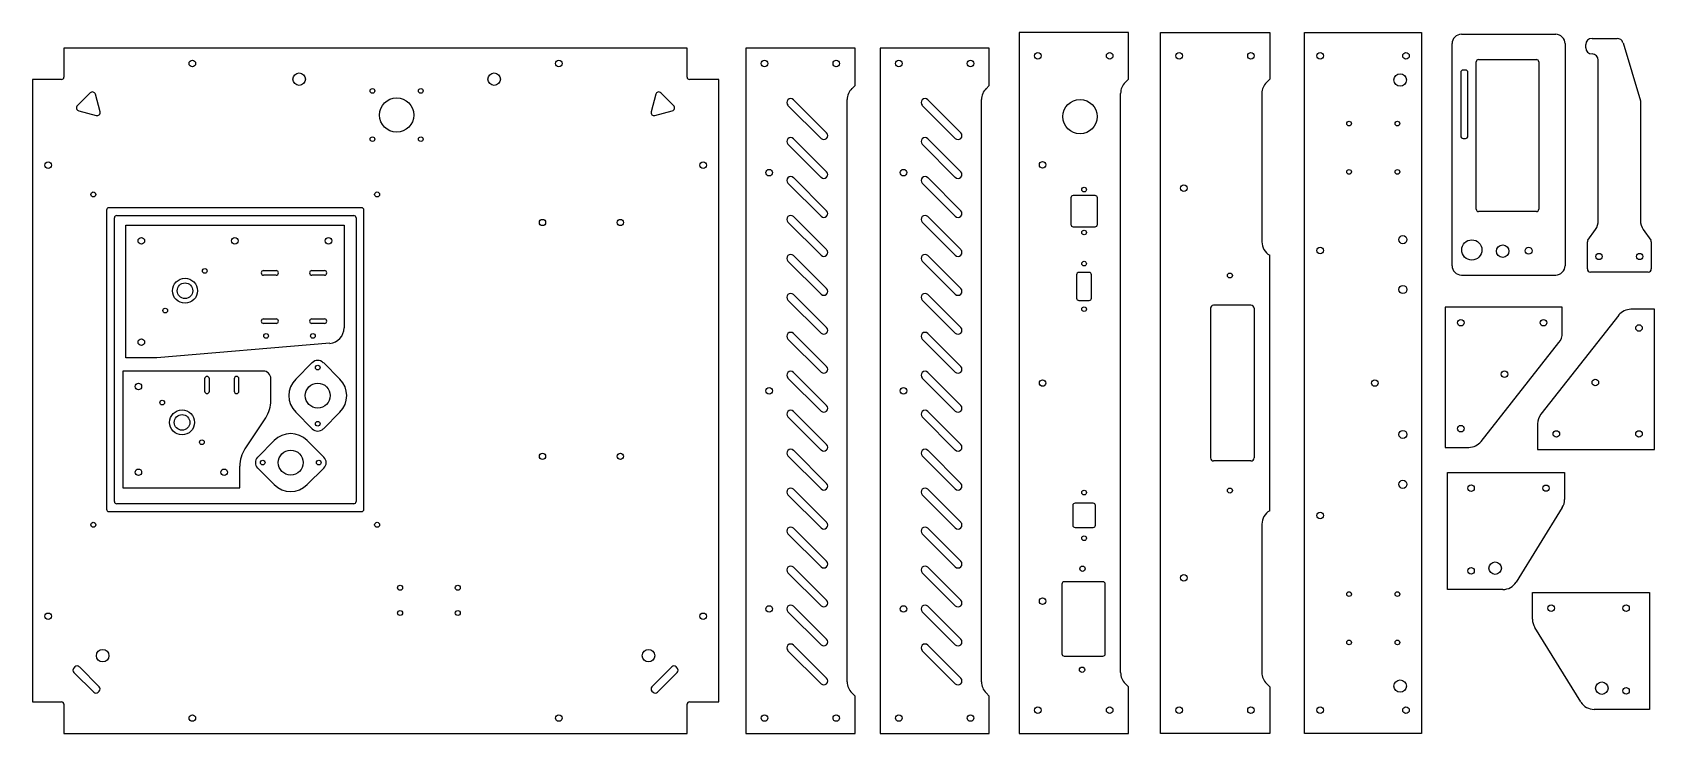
# Model space of a CAD drawing. Extents: x 2929 to 3969, y 1796 to 2246.
import ezdxf

# ---------------------------------------------------------------- set-up
doc = ezdxf.new("R2010")
doc.units = 0
doc.layers.get('0').update_dxf_attribs({"linetype": 'CONTINUOUS'})

msp = doc.modelspace()

# ---------------------------------------------------------------- linework, layer by layer
at = {"color": 7, "linetype": 'CONTINUOUS'}
for p, q in [((3562.1, 2246.2), (3562.1, 1796.2)), ((3632.1, 2246.2), (3562.1, 2246.2)), ((3632.1, 2216.2), (3632.1, 2246.2)), ((3652.7, 1796.2), (3652.7, 2246.2)), ((3652.7, 2246.2), (3722.7, 2246.2)), ((3722.7, 2246.2), (3722.7, 2216.2)), ((3745.1, 1796.2), (3745.1, 2246.2)), ((3745.1, 2246.2), (3820.1, 2246.2)), ((3820.1, 2246.2), (3820.1, 1796.2)), ((3839.6, 2096.5), (3839.6, 2239)), ((3845.6, 2245), (3906.1, 2245)), ((3912.1, 2239), (3912.1, 2096.5)), ((3925.4, 2236.4), (3925.4, 2238.4)), ((3929.4, 2242.4), (3945.4, 2242.4)), ((3949.3, 2239.5), (3960.4, 2202.4)), ((2949.6, 2236.2), (2949.6, 2217.5)), ((3349.1, 2236.2), (2949.6, 2236.2)), ((3349.1, 2217.5), (3349.1, 2236.2)), ((3386.8, 2236.2), (3386.8, 1796.2)), ((3456.8, 2236.2), (3386.8, 2236.2)), ((3456.8, 2212.2), (3456.8, 2236.2)), ((3472.9, 2236.2), (3472.9, 1796.2)), ((3542.9, 2236.2), (3472.9, 2236.2)), ((3542.9, 2212.2), (3542.9, 2236.2)), ((3855.1, 2132.7), (3855.1, 2227.3)), ((3856.6, 2228.8), (3893.7, 2228.8)), ((3895.2, 2227.3), (3895.2, 2132.7)), ((3933.4, 2125.5), (3933.4, 2228.4)), ((2948.1, 2216), (2929.4, 2216)), ((2929.4, 2216), (2929.4, 1816.5)), ((3369.4, 2216), (3350.6, 2216)), ((3369.4, 1816.5), (3369.4, 2216)), ((3630, 2214.1), (3632.1, 2216.2)), ((3722.7, 2216.2), (3720.6, 2214.1)), ((3845.2, 2220.5), (3845.2, 2179.7)), ((3848.3, 2222), (3846.7, 2222)), ((3849.8, 2179.7), (3849.8, 2220.5)), ((2966.4, 2207.4), (2958.2, 2199.2)), ((2972.7, 2195.3), (2969.7, 2206.5)), ((3329, 2206.5), (3326, 2195.3)), ((3340.5, 2199.2), (3332.4, 2207.4)), ((3454.7, 2210.1), (3456.8, 2212.2)), ((3540.8, 2210.1), (3542.9, 2212.2)), ((3627.1, 1835.4), (3627.1, 2207.1)), ((3717.7, 2207.1), (3717.7, 2111.9)), ((2959.1, 2195.9), (2970.3, 2192.9)), ((3328.5, 2192.9), (3339.6, 2195.9)), ((3413.8, 2199.4), (3435, 2178.2)), ((3438.6, 2181.8), (3417.4, 2203)), ((3451.8, 1829.4), (3451.8, 2203.1)), ((3499.9, 2199.4), (3521.1, 2178.2)), ((3524.7, 2181.8), (3503.5, 2203)), ((3537.9, 1829.4), (3537.9, 2203.1)), ((3960.4, 2202.4), (3960.4, 2125.5)), ((3413.8, 2174.4), (3435, 2153.2)), ((3438.6, 2156.8), (3417.4, 2178)), ((3499.9, 2174.4), (3521.1, 2153.2)), ((3524.7, 2156.8), (3503.5, 2178)), ((3846.7, 2178.2), (3848.3, 2178.2)), ((3413.8, 2149.4), (3435, 2128.2)), ((3438.6, 2131.8), (3417.4, 2153)), ((3499.9, 2149.4), (3521.1, 2128.2)), ((3524.7, 2131.8), (3503.5, 2153)), ((3140.4, 2133.7), (2978.4, 2133.7)), ((3595.2, 2140), (3595.2, 2123)), ((3610.7, 2141.5), (3596.7, 2141.5)), ((3612.2, 2123), (3612.2, 2140)), ((2976.9, 2132.2), (2976.9, 1940.2)), ((2981.9, 1945.2), (2981.9, 2127.2)), ((2983.4, 2128.7), (3135.4, 2128.7)), ((2989.2, 2037.4), (2989.2, 2122.4)), ((2989.2, 2122.4), (3129.2, 2122.4)), ((3129.2, 2122.4), (3129.2, 2056.6)), ((3136.9, 2127.2), (3136.9, 1945.2)), ((3141.9, 1940.2), (3141.9, 2132.2)), ((3413.8, 2124.4), (3435, 2103.2)), ((3438.6, 2106.8), (3417.4, 2128)), ((3499.9, 2124.4), (3521.1, 2103.2)), ((3524.7, 2106.8), (3503.5, 2128)), ((3893.7, 2131.2), (3856.6, 2131.2)), ((3596.7, 2121.5), (3610.7, 2121.5)), ((3926.4, 2094.4), (3926.4, 2111.8)), ((3926.8, 2112.9), (3931.6, 2119.8)), ((3962.2, 2119.8), (3967.1, 2112.9)), ((3967.4, 2111.8), (3967.4, 2094.4)), ((3438.6, 2081.8), (3417.4, 2103)), ((3524.7, 2081.8), (3503.5, 2103)), ((3722.7, 1939.2), (3722.7, 2103.2)), ((3077.6, 2093.4), (3085.6, 2093.4)), ((3108.6, 2093.4), (3116.6, 2093.4)), ((3413.8, 2099.4), (3435, 2078.2)), ((3499.9, 2099.4), (3521.1, 2078.2)), ((3598.9, 2090.7), (3598.9, 2075.7)), ((3606.9, 2092.2), (3600.4, 2092.2)), ((3608.4, 2075.7), (3608.4, 2090.7)), ((3965.4, 2092.4), (3928.4, 2092.4)), ((3085.6, 2090.4), (3077.6, 2090.4)), ((3116.6, 2090.4), (3108.6, 2090.4)), ((3845.6, 2090.5), (3906.1, 2090.5)), ((3413.8, 2074.4), (3435, 2053.2)), ((3438.6, 2056.8), (3417.4, 2078)), ((3499.9, 2074.4), (3521.1, 2053.2)), ((3524.7, 2056.8), (3503.5, 2078)), ((3600.4, 2074.2), (3606.9, 2074.2)), ((3710.7, 2071.2), (3686.7, 2071.2)), ((3835.3, 2069.9), (3835.3, 1979.9)), ((3910.3, 2069.9), (3835.3, 2069.9)), ((3910.3, 2053.3), (3910.3, 2069.9)), ((3077.6, 2062.4), (3085.6, 2062.4)), ((3085.6, 2059.4), (3077.6, 2059.4)), ((3108.6, 2062.4), (3116.6, 2062.4)), ((3116.6, 2059.4), (3108.6, 2059.4)), ((3684.7, 2069.2), (3684.7, 1973.2)), ((3712.7, 2069.2), (3712.7, 1973.2)), ((3946.5, 2064.7), (3896.6, 2001.2)), ((3969.5, 2068.5), (3954.3, 2068.5)), ((3969.5, 1978.5), (3969.5, 2068.5)), ((3413.8, 2049.4), (3435, 2028.2)), ((3438.6, 2031.8), (3417.4, 2053)), ((3499.9, 2049.4), (3521.1, 2028.2)), ((3524.7, 2031.8), (3503.5, 2053)), ((3120, 2046.7), (3009.2, 2037.4)), ((3858.3, 1983.7), (3908.2, 2047.1)), ((2987.3, 2028.9), (2987.3, 1953.9)), ((3077.3, 2028.9), (2987.3, 2028.9)), ((3009.2, 2037.4), (2989.2, 2037.4)), ((3098.2, 2023.7), (3108.8, 2034.3)), ((3115.9, 2034.3), (3126.5, 2023.7)), ((3039.8, 2023.9), (3039.8, 2015.9)), ((3042.8, 2015.9), (3042.8, 2023.9)), ((3058.8, 2023.9), (3058.8, 2015.9)), ((3061.8, 2015.9), (3061.8, 2023.9)), ((3082.3, 2010), (3082.3, 2023.9)), ((3413.8, 2024.4), (3435, 2003.2)), ((3438.6, 2006.8), (3417.4, 2028)), ((3499.9, 2024.4), (3521.1, 2003.2)), ((3524.7, 2006.8), (3503.5, 2028)), ((3065.7, 1979), (3079, 1998.9)), ((3108.8, 1991.9), (3098.2, 2002.5)), ((3126.5, 2002.5), (3115.9, 1991.9)), ((3413.8, 1999.4), (3435, 1978.2)), ((3438.6, 1981.8), (3417.4, 2003)), ((3499.9, 1999.4), (3521.1, 1978.2)), ((3524.7, 1981.8), (3503.5, 2003)), ((3894.5, 1995), (3894.5, 1978.5)), ((3073.8, 1973.7), (3084.4, 1984.3)), ((3105.6, 1984.3), (3116.2, 1973.7)), ((3438.6, 1956.8), (3417.4, 1978)), ((3524.7, 1956.8), (3503.5, 1978)), ((3835.3, 1979.9), (3850.4, 1979.9)), ((3894.5, 1978.5), (3969.5, 1978.5)), ((3062.3, 1953.9), (3062.3, 1967.9)), ((3084.4, 1956), (3073.8, 1966.6)), ((3116.2, 1966.6), (3105.6, 1956)), ((3413.8, 1974.4), (3435, 1953.2)), ((3499.9, 1974.4), (3521.1, 1953.2)), ((3710.7, 1971.2), (3686.7, 1971.2)), ((3836.8, 1888.7), (3836.8, 1963.7)), ((3836.8, 1963.7), (3911.8, 1963.7)), ((3911.8, 1963.7), (3911.8, 1946.5)), ((2987.3, 1953.9), (3062.3, 1953.9)), ((3413.8, 1949.4), (3435, 1928.2)), ((3438.6, 1931.8), (3417.4, 1953)), ((3499.9, 1949.4), (3521.1, 1928.2)), ((3524.7, 1931.8), (3503.5, 1953)), ((2978.4, 1938.7), (3140.4, 1938.7)), ((3135.4, 1943.7), (2983.4, 1943.7)), ((3596.4, 1942.6), (3596.4, 1930)), ((3609.5, 1944.1), (3597.9, 1944.1)), ((3611, 1930), (3611, 1942.6)), ((3910.3, 1941.3), (3880.7, 1893.4)), ((3413.8, 1924.4), (3435, 1903.2)), ((3438.6, 1906.8), (3417.4, 1928)), ((3499.9, 1924.4), (3521.1, 1903.2)), ((3524.7, 1906.8), (3503.5, 1928)), ((3597.9, 1928.5), (3609.5, 1928.5)), ((3717.7, 1930.6), (3717.7, 1835.4)), ((3413.8, 1899.4), (3435, 1878.2)), ((3438.6, 1881.8), (3417.4, 1903)), ((3499.9, 1899.4), (3521.1, 1878.2)), ((3524.7, 1881.8), (3503.5, 1903)), ((3615.8, 1893.7), (3591, 1893.7)), ((3589.5, 1892.2), (3589.5, 1847.4)), ((3617.3, 1847.4), (3617.3, 1892.2)), ((3872.2, 1888.7), (3836.8, 1888.7)), ((3891.2, 1886.7), (3966.2, 1886.7)), ((3891.2, 1869.6), (3891.2, 1886.7)), ((3966.2, 1886.7), (3966.2, 1811.7)), ((3413.8, 1874.4), (3435, 1853.2)), ((3438.6, 1856.8), (3417.4, 1878)), ((3499.9, 1874.4), (3521.1, 1853.2)), ((3524.7, 1856.8), (3503.5, 1878)), ((3922.2, 1816.5), (3892.7, 1864.3)), ((3438.6, 1831.8), (3417.4, 1853)), ((3524.7, 1831.8), (3503.5, 1853)), ((3413.8, 1849.4), (3435, 1828.2)), ((3499.9, 1849.4), (3521.1, 1828.2)), ((3591, 1845.9), (3615.8, 1845.9)), ((2956.6, 1839), (2955.9, 1838.3)), ((2955.9, 1835.5), (2968.7, 1822.8)), ((2972.2, 1826.3), (2959.5, 1839)), ((3339.3, 1839), (3326.6, 1826.3)), ((3330.1, 1822.8), (3342.8, 1835.5)), ((3342.8, 1838.3), (3342.1, 1839)), ((2971.5, 1822.8), (2972.2, 1823.5)), ((3326.6, 1823.5), (3327.3, 1822.8)), ((3456.8, 1820.2), (3454.7, 1822.3)), ((3456.8, 1796.2), (3456.8, 1820.2)), ((3542.9, 1820.2), (3540.8, 1822.3)), ((3542.9, 1796.2), (3542.9, 1820.2)), ((3632.1, 1826.2), (3630, 1828.3)), ((3632.1, 1796.2), (3632.1, 1826.2)), ((3720.6, 1828.3), (3722.7, 1826.2)), ((3722.7, 1826.2), (3722.7, 1796.2)), ((2929.4, 1816.5), (2948.1, 1816.5)), ((2949.6, 1815), (2949.6, 1796.2)), ((3349.1, 1796.2), (3349.1, 1815)), ((3350.6, 1816.5), (3369.4, 1816.5)), ((3966.2, 1811.7), (3930.8, 1811.7)), ((2949.6, 1796.2), (3349.1, 1796.2)), ((3386.8, 1796.2), (3456.8, 1796.2)), ((3472.9, 1796.2), (3542.9, 1796.2)), ((3562.1, 1796.2), (3632.1, 1796.2)), ((3722.7, 1796.2), (3652.7, 1796.2)), ((3820.1, 1796.2), (3745.1, 1796.2))]:
    msp.add_line(p, q, dxfattribs=at)
for centre, radius in [((3031.9, 2226.2), 2.1), ((3266.9, 2226.2), 2.1), ((3398.8, 2226.2), 2.1), ((3444.8, 2226.2), 2.1), ((3484.9, 2226.2), 2.1), ((3530.9, 2226.2), 2.1), ((3574.1, 2231.2), 2.1), ((3620.1, 2231.2), 2.1), ((3664.7, 2231.2), 2.1), ((3710.7, 2231.2), 2.1), ((3755.1, 2231.2), 2.1), ((3810.1, 2231.2), 2.1), ((3100.4, 2216.2), 4), ((3225.4, 2216.2), 4), ((3806.4, 2215.7), 4), ((3147.4, 2208.7), 1.5), ((3178.4, 2208.7), 1.5), ((3162.9, 2193.2), 11), ((3601.1, 2192.2), 11), ((3773.6, 2187.7), 1.5), ((3804.6, 2187.7), 1.5), ((3147.4, 2177.7), 1.5), ((3178.4, 2177.7), 1.5), ((2939.4, 2161), 2.1), ((3359.4, 2161), 2.1), ((3401.8, 2156.2), 2.1), ((3487.9, 2156.2), 2.1), ((3577.1, 2161.2), 2.1), ((3773.6, 2156.7), 1.5), ((3804.6, 2156.7), 1.5), ((2968.4, 2142.2), 1.6), ((3150.4, 2142.2), 1.6), ((3603.7, 2145.3), 1.5), ((3667.7, 2146.2), 2.1), ((3256.4, 2124.2), 2), ((3306.4, 2124.2), 2), ((2999.2, 2112.4), 2.1), ((3059.2, 2112.4), 2.1), ((3119.2, 2112.4), 2.1), ((3603.7, 2117.8), 1.5), ((3808.1, 2113.2), 2.6), ((3852.3, 2106.6), 6.5), ((3755.1, 2106.2), 2.1), ((3872.1, 2105.8), 4), ((3888.7, 2106.1), 2.25), ((3933.9, 2102.4), 2), ((3959.9, 2102.4), 2), ((3039.9, 2093.1), 1.5), ((3603.7, 2097.8), 1.5), ((3697.2, 2090.2), 1.6), ((3027.2, 2080.4), 8), ((3027.2, 2080.4), 5), ((3808.1, 2081.2), 2.6), ((3603.7, 2068.6), 1.5), ((3014.5, 2067.7), 1.5), ((3845.3, 2059.9), 2.1), ((3898.3, 2059.9), 2.1), ((2999.2, 2047.4), 2.1), ((3079.2, 2051.4), 1.5), ((3109.2, 2051.4), 1.5), ((3959.5, 2056.5), 2.1), ((3112.3, 2031.1), 1.5), ((3873.3, 2026.9), 2.1), ((2997.3, 2018.9), 2.1), ((3112.3, 2013.1), 8), ((3401.8, 2016.2), 2.1), ((3487.9, 2016.2), 2.1), ((3577.1, 2021.2), 2.1), ((3790.1, 2021.2), 2.1), ((3931.5, 2021.5), 2.1), ((3012.6, 2008.6), 1.5), ((3025.3, 1995.9), 8), ((3025.3, 1995.9), 5), ((3112.3, 1995.1), 1.5), ((3808.1, 1988.2), 2.6), ((3845.3, 1991.9), 2.1), ((3906.5, 1988.5), 2.1), ((3959.5, 1988.5), 2.1), ((3038, 1983.2), 1.5), ((3095, 1970.1), 8), ((3256.4, 1974.2), 2), ((3306.4, 1974.2), 2), ((2997.3, 1963.9), 2.1), ((3052.3, 1963.9), 2.1), ((3077, 1970.1), 1.5), ((3113, 1970.1), 1.5), ((3808.1, 1956.2), 2.6), ((3851.8, 1953.7), 2.1), ((3899.8, 1953.7), 2), ((3603.7, 1950.9), 1.5), ((3697.2, 1952.2), 1.6), ((3755.1, 1936.2), 2.1), ((2968.4, 1930.2), 1.6), ((3150.4, 1930.2), 1.6), ((3603.7, 1921.6), 1.5), ((3602.7, 1902), 1.7), ((3867.3, 1902.4), 4), ((3667.7, 1896.2), 2.1), ((3851.8, 1900.7), 2.1), ((3165.1, 1889.8), 1.6), ((3202.1, 1889.8), 1.6), ((3577.1, 1881.2), 2.1), ((3773.6, 1885.7), 1.5), ((3804.6, 1885.7), 1.5), ((2939.4, 1871.5), 2.1), ((3165.1, 1873.6), 1.6), ((3202.1, 1873.6), 1.6), ((3359.4, 1871.5), 2.1), ((3401.8, 1876.2), 2.1), ((3487.9, 1876.2), 2.1), ((3903.2, 1876.7), 2.1), ((3951.2, 1876.7), 2.1), ((3773.6, 1854.7), 1.5), ((3804.6, 1854.7), 1.5), ((2974.4, 1846.2), 4), ((3324.4, 1846.2), 4), ((3602.4, 1837.2), 1.7), ((3806.4, 1826.7), 4), ((3935.7, 1825.4), 4), ((3951.2, 1823.7), 2.1), ((3574.1, 1811.2), 2.1), ((3620.1, 1811.2), 2.1), ((3664.7, 1811.2), 2.1), ((3710.7, 1811.2), 2.1), ((3755.1, 1811.2), 2.1), ((3810.1, 1811.2), 2.1), ((3031.9, 1806.2), 2.1), ((3266.9, 1806.2), 2.1), ((3398.8, 1806.2), 2.1), ((3444.8, 1806.2), 2.1), ((3484.9, 1806.2), 2.1), ((3530.9, 1806.2), 2.1)]:
    msp.add_circle(centre, radius, dxfattribs=at)
for centre, radius, start, end in [((3845.6, 2239), 6, 90, 180), ((3906.1, 2239), 6, 0, 90), ((3929.4, 2238.4), 4, 90, 180), ((3929.4, 2236.4), 4, 180, 270), ((3945.4, 2238.4), 4, 16.6992, 90), ((3856.6, 2227.3), 1.5, 90, 180), ((3893.7, 2227.3), 1.5, 0, 90), ((3929.4, 2228.4), 4, 0, 90), ((2948.1, 2217.5), 1.5, 270, 0), ((3350.6, 2217.5), 1.5, 180, 270), ((3846.7, 2220.5), 1.5, 90, 180), ((3848.3, 2220.5), 1.5, 0, 90), ((2967.8, 2206), 2, 15, 135), ((3331, 2206), 2, 45, 165), ((3461.8, 2203.1), 10, 135, 180), ((3547.9, 2203.1), 10, 135, 180), ((3637.1, 2207.1), 10, 135, 180), ((3727.7, 2207.1), 10, 135, 180), ((2959.6, 2197.8), 2, 135, 255), ((2970.8, 2194.8), 2, 255, 15), ((3328, 2194.8), 2, 165, 285), ((3339.1, 2197.8), 2, 285, 45), ((3415.6, 2201.2), 2.5, 45, 225), ((3501.7, 2201.2), 2.5, 45, 225), ((3415.6, 2176.2), 2.5, 45, 225), ((3436.8, 2180), 2.5, 225, 45), ((3501.7, 2176.2), 2.5, 45, 225), ((3522.9, 2180), 2.5, 225, 45), ((3846.7, 2179.7), 1.5, 180, 270), ((3848.3, 2179.7), 1.5, 270, 0), ((3415.6, 2151.2), 2.5, 45, 225), ((3436.8, 2155), 2.5, 225, 45), ((3501.7, 2151.2), 2.5, 45, 225), ((3522.9, 2155), 2.5, 225, 45), ((2978.4, 2132.2), 1.5, 90, 180), ((3140.4, 2132.2), 1.5, 0, 90), ((3596.7, 2140), 1.5, 90, 180), ((3610.7, 2140), 1.5, 0, 90), ((3856.6, 2132.7), 1.5, 180, 270), ((3893.7, 2132.7), 1.5, 270, 0), ((2983.4, 2127.2), 1.5, 90, 180), ((3135.4, 2127.2), 1.5, 0, 90), ((3415.6, 2126.2), 2.5, 45, 225), ((3436.8, 2130), 2.5, 225, 45), ((3501.7, 2126.2), 2.5, 45, 225), ((3522.9, 2130), 2.5, 225, 45), ((3596.7, 2123), 1.5, 180, 270), ((3610.7, 2123), 1.5, 270, 0), ((3923.4, 2125.5), 10, 325.008, 0), ((3970.4, 2125.5), 10, 180, 214.992), ((3727.7, 2111.9), 10, 180, 240), ((3928.4, 2111.8), 2, 145.008, 180), ((3965.4, 2111.8), 2, 0, 34.992), ((3415.6, 2101.2), 2.5, 45, 225), ((3436.8, 2105), 2.5, 225, 45), ((3501.7, 2101.2), 2.5, 45, 225), ((3522.9, 2105), 2.5, 225, 45), ((3077.6, 2091.9), 1.5, 90, 270), ((3085.6, 2091.9), 1.5, 270, 90), ((3108.6, 2091.9), 1.5, 90, 270), ((3116.6, 2091.9), 1.5, 270, 90), ((3600.4, 2090.7), 1.5, 90, 180), ((3606.9, 2090.7), 1.5, 0, 90), ((3845.6, 2096.5), 6, 180, 270), ((3906.1, 2096.5), 6, 270, 0), ((3928.4, 2094.4), 2, 180, 270), ((3965.4, 2094.4), 2, 270, 0), ((3436.8, 2080), 2.5, 225, 45), ((3522.9, 2080), 2.5, 225, 45), ((3415.6, 2076.2), 2.5, 45, 225), ((3501.7, 2076.2), 2.5, 45, 225), ((3600.4, 2075.7), 1.5, 180, 270), ((3606.9, 2075.7), 1.5, 270, 0), ((3686.7, 2069.2), 2, 90, 180), ((3710.7, 2069.2), 2, 0, 90), ((3077.6, 2060.9), 1.5, 90, 270), ((3085.6, 2060.9), 1.5, 270, 90), ((3108.6, 2060.9), 1.5, 90, 270), ((3116.6, 2060.9), 1.5, 270, 90), ((3954.3, 2058.5), 10, 90, 141.8428), ((3119.2, 2056.6), 10, 274.7636, 0), ((3415.6, 2051.2), 2.5, 45, 225), ((3436.8, 2055), 2.5, 225, 45), ((3501.7, 2051.2), 2.5, 45, 225), ((3522.9, 2055), 2.5, 225, 45), ((3900.3, 2053.3), 10, 321.8428, 0), ((3077.3, 2023.9), 5, 0, 90), ((3112.3, 2030.7), 5, 45, 135), ((3415.6, 2026.2), 2.5, 45, 225), ((3436.8, 2030), 2.5, 225, 45), ((3501.7, 2026.2), 2.5, 45, 225), ((3522.9, 2030), 2.5, 225, 45), ((3041.3, 2023.9), 1.5, 0, 180), ((3060.3, 2023.9), 1.5, 0, 180), ((3108.8, 2013.1), 15, 135, 225), ((3115.9, 2013.1), 15, 315, 45), ((3041.3, 2015.9), 1.5, 180, 0), ((3060.3, 2015.9), 1.5, 180, 0), ((3062.3, 2010), 20, 326.3099, 0), ((3415.6, 2001.2), 2.5, 45, 225), ((3436.8, 2005), 2.5, 225, 45), ((3501.7, 2001.2), 2.5, 45, 225), ((3522.9, 2005), 2.5, 225, 45), ((3904.5, 1995), 10, 141.8428, 180), ((3095, 1973.7), 15, 45, 135), ((3112.3, 1995.4), 5, 225, 315), ((3082.3, 1967.9), 20, 146.3099, 180), ((3415.6, 1976.2), 2.5, 45, 225), ((3436.8, 1980), 2.5, 225, 45), ((3501.7, 1976.2), 2.5, 45, 225), ((3522.9, 1980), 2.5, 225, 45), ((3850.4, 1989.9), 10, 270, 321.8428), ((3077.3, 1970.1), 5, 135, 225), ((3112.7, 1970.1), 5, 315, 45), ((3686.7, 1973.2), 2, 180, 270), ((3710.7, 1973.2), 2, 270, 0), ((3095, 1966.6), 15, 225, 315), ((3436.8, 1955), 2.5, 225, 45), ((3522.9, 1955), 2.5, 225, 45), ((2983.4, 1945.2), 1.5, 180, 270), ((3135.4, 1945.2), 1.5, 270, 0), ((3415.6, 1951.2), 2.5, 45, 225), ((3501.7, 1951.2), 2.5, 45, 225), ((3901.8, 1946.5), 10, 328.2764, 0), ((2978.4, 1940.2), 1.5, 180, 270), ((3140.4, 1940.2), 1.5, 270, 0), ((3597.9, 1942.6), 1.5, 90, 180), ((3609.5, 1942.6), 1.5, 0, 90), ((3727.7, 1930.6), 10, 120, 180), ((3415.6, 1926.2), 2.5, 45, 225), ((3436.8, 1930), 2.5, 225, 45), ((3501.7, 1926.2), 2.5, 45, 225), ((3522.9, 1930), 2.5, 225, 45), ((3597.9, 1930), 1.5, 180, 270), ((3609.5, 1930), 1.5, 270, 0), ((3415.6, 1901.2), 2.5, 45, 225), ((3436.8, 1905), 2.5, 225, 45), ((3501.7, 1901.2), 2.5, 45, 225), ((3522.9, 1905), 2.5, 225, 45), ((3591, 1892.2), 1.5, 90, 180), ((3615.8, 1892.2), 1.5, 0, 90), ((3872.2, 1898.7), 10, 270, 328.2764), ((3415.6, 1876.2), 2.5, 45, 225), ((3436.8, 1880), 2.5, 225, 45), ((3501.7, 1876.2), 2.5, 45, 225), ((3522.9, 1880), 2.5, 225, 45), ((3901.2, 1869.6), 10, 180, 211.7236), ((3415.6, 1851.2), 2.5, 45, 225), ((3436.8, 1855), 2.5, 225, 45), ((3501.7, 1851.2), 2.5, 45, 225), ((3522.9, 1855), 2.5, 225, 45), ((3591, 1847.4), 1.5, 180, 270), ((3615.8, 1847.4), 1.5, 270, 0), ((2957.3, 1836.9), 2, 135, 225), ((2958, 1837.6), 2, 45, 135), ((3340.7, 1837.6), 2, 45, 135), ((3341.4, 1836.9), 2, 315, 45), ((3436.8, 1830), 2.5, 225, 45), ((3522.9, 1830), 2.5, 225, 45), ((3637.1, 1835.4), 10, 180, 225), ((3727.7, 1835.4), 10, 180, 225), ((2970.1, 1824.2), 2, 225, 315), ((2970.8, 1824.9), 2, 315, 45), ((3328, 1824.9), 2, 135, 225), ((3328.7, 1824.2), 2, 225, 315), ((3461.8, 1829.4), 10, 180, 225), ((3547.9, 1829.4), 10, 180, 225), ((2948.1, 1815), 1.5, 0, 90), ((3350.6, 1815), 1.5, 90, 180), ((3930.8, 1821.7), 10, 211.7236, 270)]:
    msp.add_arc(centre, radius, start, end, dxfattribs=at)

doc.saveas('drawing.dxf')
